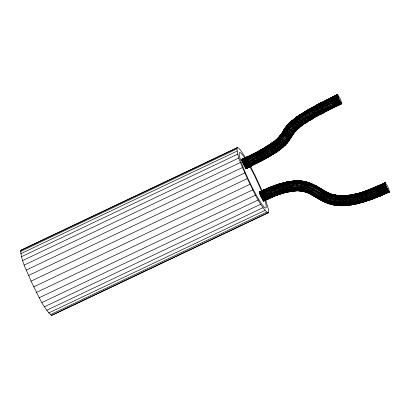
<?xml version="1.0" encoding="UTF-8"?>
<svg xmlns="http://www.w3.org/2000/svg" width="410" height="410" viewBox="0 0 410 410"><rect width="100%" height="100%" fill="white"/><g stroke="black" fill="none" stroke-linecap="round" stroke-linejoin="round"><path stroke-width="0.61" d="M307.966 182.609L305.573 181.727L301.232 181.046L292.889 181.046L292.391 181.989L292.171 184.008L292.714 188.984L293.827 191.024L296.343 190.84L295.841 190.676L295.374 189.774C283.756 189.364 272.845 194.975 262.42 199.526C273.168 195.616 283.71 190.214 295.374 189.774C305.696 188.984 314.101 195.867 322.675 200.444C344.328 210.848 368.421 199.649 388.47 190.783C367.975 200.905 341.822 211.98 319.902 199.306C312.005 194.14 303.026 188.825 293.17 190.301C282.51 191.501 272.532 195.785 262.912 200.305L260.376 195.478L259.299 191.982C266.941 188.554 274.972 184.531 283.09 183.111M373.797 198.122L373.694 198.645L368.641 200.485C366.499 198.168 365.274 194.196 365.356 191.004L385.123 182.962C387.199 184.403 388.88 188.918 389.464 191.844L373.597 198.66L372.49 197.148L370.83 193.161L370.03 190.112L370.04 189.364L370.486 189.461L367.524 190.542M277.642 150.926L278.508 150.337C276.504 154.483 272.763 152.407 271.164 149.553C268.355 145.576 269.898 143.07 274.613 141.409L268.637 145.488L259.325 150.906L259.602 152.838L260.545 155.077L263.497 159.126L264.368 159.377L267.889 157.368L268.043 156.876M270.113 187.519L269.744 187.324L269.698 188.159L270.559 191.178L273.28 196.58L277.816 194.975L277.939 194.448M321.025 103.033L320.507 102.915L316.079 105.242C315.433 107.143 316.997 109.173 317.76 110.874C320.005 114.6 320.84 115.271 325.176 111.802L325.34 111.243M262.328 149.435L263.425 148.825L262.933 148.727L251.494 154.98L253.139 159.674L255.901 163.621L260.473 161.443L260.647 160.884M287.01 126.034L289.696 122.938C286.185 125.527 280.445 131.912 285.924 135.582C292.058 139.718 294.816 130.421 298.736 127.746C296.932 131.841 292.084 132.491 289.491 129.053C285.714 125.101 290.593 121.242 293.98 119.371M287.415 142.219C284.53 145.309 279.845 153.381 275.351 148.195C273.834 146.626 271.768 143.049 274.239 141.491M301.678 125.368C300.017 128.14 296.415 125.019 295.385 123.097C292.135 119.105 296.963 116.384 300.105 114.836L300.458 114.867M268.816 198.148L268.678 198.655L266.203 194.448L264.716 190.276L264.655 189.553L265.07 189.666M356.89 193.663L361.256 192.459L356.818 193.853L357.438 198.901L359.145 203.073L359.447 203.273L363.957 202.007L364.136 201.459M256.311 152.684L255.778 152.571L255.609 153.13L256.383 155.846L258.177 159.244L259.945 161.33L260.335 161.484L264.491 159.249L264.604 158.783M247.348 157.184L246.943 157.004L246.876 157.512L247.748 160.182L250.981 165.83L267.059 157.476L274.885 152.71L278.662 150.045L283.402 145.96L287.123 141.388L292.268 133.583L296.671 129.104L301.868 125.045L309.519 120.074L320.292 113.98L341.361 103.233L341.863 103.545L340.074 98.467L337.568 94.51L330.803 97.739C331.147 100.921 332.894 104.622 335.267 106.733L341.863 103.545M307.638 182.245C302.975 181.184 296.225 178.386 297.188 185.756C295.923 191.87 300.417 191.096 305.06 191.844L305.306 191.736L303.174 191.275M301.288 126.013C298.603 129.806 294.836 130.062 292.156 126.546C290.936 125.035 289.931 122.267 291.771 120.832M326.114 100.752C323.505 99.768 328.456 108.932 329.871 109.378L338.081 105.15M373.597 198.66L389.464 191.844L379.081 196.482C376.939 194.13 375.504 190.419 375.232 187.216L385.262 182.768L370.04 189.364M379.081 196.482L379.163 196.221L364.106 201.72M365.746 191.193L365.459 190.983L360.861 192.705L361.722 197.687L363.711 201.966L373.469 198.594L389.239 191.793L378.989 196.498L389.362 191.875L387.296 188.667C369.42 195.611 350.027 205.374 330.286 200.659C321.896 198.532 315.218 192.715 307.423 189.261C301.775 186.555 295.507 187.39 289.501 186.919L289.219 183.798L289.481 181.748C305.737 177.586 318.575 189.738 332.705 194.996C350.95 198.906 368.867 190.112 385.123 182.962L385.625 184.849C366.381 193.248 342.652 204.81 322.25 193.141C312.722 186.391 301.073 181.353 289.219 183.798C278.984 185.684 268.893 189.128 259.991 194.545C270.974 188.948 282.792 185.192 294.923 183.255L295.359 181.456L295.989 180.836M312.692 107.492C309.981 108.301 314.901 116.999 317.191 115.856L313.02 118.249C310.431 116.886 306.716 111.807 308.838 109.439L304.784 111.848C304.384 114.211 305.932 116.445 307.269 118.259C308.797 121.001 312.092 120.279 313.727 117.819L309.822 120.135M262.595 199.819L267.797 197.579L262.912 200.305L263.568 201.028L273.501 196.631L273.583 196.118M346.301 196.441C339.475 196.436 332.407 196.2 326.232 192.905C318.488 188.831 311.262 183.116 302.349 181.866C287.297 179.99 272.496 186.022 259.376 192.761C269.847 187.816 280.773 183.219 292.391 181.989C303.682 180.461 314.306 185.756 323.393 191.9C343.303 203.145 366.612 191.926 385.154 183.265C372.792 189.215 359.826 194.002 346.301 196.441L346.265 201.013L347.347 205.041L347.839 205.466L351.678 204.846L340.966 205.728C339.48 203.037 339.137 197.702 341.571 195.801M265.531 199.701L268.432 209.366L268.437 212.708L51.455 315.49C41.861 306.188 37.156 292.832 31.017 281.163C27.209 271.184 20.956 261.206 20.741 250.351L237 147.779L237.718 147.574L238.892 148.353L240.485 150.106L245.672 157.865M268.437 212.708L267.72 212.918C258.121 203.616 253.421 190.266 247.281 178.591C243.468 168.612 237.221 158.634 237 147.779M267.986 157.153L246.041 168.536L251.443 165.917L246.041 168.536L243.202 163.769L241.772 159.49L247.179 157.05L242.146 159.695L241.874 159.464L247.04 156.989L241.797 159.485L256.096 152.571M349.141 195.385L350.309 195.257L349.853 195.088L349.525 195.667L349.433 198.624L350.084 202.402L351.093 204.785L355.429 204.231L355.634 203.929C347.424 205.702 338.783 206.389 330.578 204.195C329.563 202.109 330.475 199.619 331.147 197.548C331.982 194.273 334.765 193.735 337.548 195.836M256.173 163.646L256.291 163.359L246.169 168.341M281.27 134.664L282.408 133.132C279.461 134.654 280.368 138.985 282.91 140.446C287.917 144.084 291.889 137.791 293.073 133.506M269.683 187.421L274.5 185.525C274.193 188.538 275.745 192.69 277.816 194.975M271.251 144.059C266.167 145.509 263.384 147.743 266.72 152.335C267.458 153.504 269.903 157.25 271.154 155.067M289.552 136.597C292.581 129.729 299.961 125.747 305.911 121.529C317.171 114.477 329.117 108.609 341.079 102.864L341.361 103.233C323.336 112.668 302.395 119.997 289.552 136.597C280.712 153.407 261.267 159.587 245.657 168.187L250.981 165.83L245.877 168.428L255.712 163.498M368.641 200.485L368.764 200.203M320.507 102.915C320.456 106.072 322.501 110.136 325.176 111.802M275.761 140.276L280.061 135.956C277.058 138.462 273.265 141.588 276.75 145.391C278.057 147.098 280.794 148.948 282.813 147.339M279.154 184.254L278.754 184.07L278.585 184.941L279.328 188.692L281.014 192.931L281.67 193.653L281.921 193.346L277.929 194.699M334.416 106.077L340.838 102.5C323.003 111.925 302.723 119.33 289.316 135.075C280.578 152.182 261.344 159.572 244.893 167.034L258.828 160.172L268.596 154.77L271.466 153.601L273.198 154.216L273.885 153.401M307.987 121.037C306.198 124.686 302.436 123.815 300.72 120.914C299.648 119.438 297.532 115.763 300.105 114.836M341.222 195.775L344.287 195.754L343.8 195.842L343.39 196.672L343.021 199.957L343.406 203.683L344.144 205.528L347.993 205.436L348.259 205.123M275.561 140.661L278.8 137.565C275.761 139.241 277.678 143.597 280.061 144.981C286.749 149.389 289.691 137.16 292.95 134.049M296.748 129.304L295.682 130.841M320.871 114.067L325.33 111.499M273.439 154.119L275.822 152.582L276.345 151.818M287.81 141.788L284.878 145.15M288.922 124.148L288.097 125.065C284.689 126.157 285.627 130.928 288.199 132.45C290.977 134.916 294.754 133.204 296.02 130.119M259.325 150.906L268.637 145.488M284.955 128.561L285.96 127.09C282.572 129.883 286.17 135.187 289.937 135.151L291.7 133.639M286.795 182.23L286.487 182.03L282.5 183.224L283.141 188.267L284.863 192.439L295.789 190.85M334.647 106.354L341.079 102.864L339.249 99.625C324.961 106.062 310.872 113.18 297.916 122.052C289.301 127.161 284.422 135.956 278.61 143.664L277.35 143.987C267.417 152.853 254.595 157.343 243.478 164.364C254.912 158.732 266.766 153.453 276.75 145.391C282.551 137.796 287.092 128.617 295.385 123.097C308.817 113.257 323.962 106.103 338.875 98.83L337.466 94.546L315.895 105.56M272.911 154.242L277.913 151.152L280.445 148.917L279.476 149.629M357.412 193.735L353.271 194.442L353 195.011L353.574 200.485L354.46 203.16L355.429 204.231M286.487 182.03C285.37 184.93 286.487 189.343 288.363 191.875L294.129 190.881M283.279 146.631L279.446 149.947M304.784 111.848L308.397 109.506M310.308 120.038L310.621 119.648L306.982 121.893C304.005 121.083 299.843 115.435 302.693 113.15L300.622 114.503M289.481 181.748L290.013 181.471L286.241 182.168M281.178 134.208C278.144 136.32 278.031 140.861 281.116 142.859C284.432 145.632 288.425 143.218 289.711 139.451M280.901 134.675L284.54 128.924L280.696 135.182M284.284 129.642C276.263 146.416 257.203 152.448 241.956 160.643C252.37 156.61 262.241 151.162 271.558 145.022C278.159 141.148 281.552 134.239 285.842 128.258C299.884 113.093 319.887 105.575 337.712 95.966C318.688 105.442 296.973 113.514 283.587 130.857M288.676 140.697L294.923 131.333M289.086 140.338L294.477 132.261M290.039 138.406L290.716 137.319M291.387 136.228L292.735 134.049M243.96 165.338L249.147 163.088L244.345 166.071C255.138 160.863 266.064 155.687 275.812 148.635C281.747 144.807 284.653 138.273 288.742 132.814C302.559 117.721 322.573 110.885 339.736 100.578C321.419 110.208 300.668 117.88 286.959 134.065C283.284 140.661 278.564 146.744 271.943 150.598C262.969 156.107 253.78 161.586 243.765 164.948L261.175 156.225L267.069 152.889L274.915 147.708L280.614 142.439L286.441 133.66L292.581 127.049L293.847 125.127L296.148 124.158L303.467 119.125L313.645 113.114L339.249 99.625L338.875 98.83L332.397 102.679M283.915 129.811L285.555 127.438M283.71 130.319C297.014 112.981 318.755 105.201 337.553 95.438L330.875 98.938M289.937 135.151C281.209 152.592 261.554 159.336 245.38 167.813L250.3 164.994L245.067 167.326M305.045 123.379L305.455 122.928M297.506 116.455C294.718 119.182 298.716 124.302 301.868 125.045L307.397 121.662M281.526 133.793L277.493 138.867M281.936 133.429C272.701 147.282 255.799 152.633 241.874 160.377L247.03 158.198M286.646 143.428L289.916 138.944M325.043 111.838L329.988 109.347L330.106 108.814M284.94 128.304L287.154 125.537M275.433 142.624L277.221 140.358C268.043 150.475 254.092 155.129 242.259 161.53L247.158 158.629L242.038 160.91M271.543 150.091L272.952 148.333L274.915 147.708M285.442 144.822L282.49 147.605M279.348 136.673L279.671 136.284M286.431 126.26L289.276 123.174M286.17 126.7L292.151 120.632M293.755 132.989L298.531 128.135M284.781 145.478L287.364 142.711M355.301 204.257L359.662 203.145L351.257 204.928M269.724 145.765L271.558 145.022L273.096 143.387M290.767 122.723L292.453 121.821L294.329 119.838M271.466 153.601L281.173 145.586L284.673 141.281L289.906 133.358L294.59 128.586L298.014 125.814L311.385 117.142L340.402 101.798C322.132 110.977 301.709 118.792 288.097 134.705C279.656 151.787 260.411 158.301 244.621 166.573L249.449 163.626M285.16 192.638L288.604 191.742M267.889 157.368L264.204 159.428M288.614 123.835L294.641 118.618L305.583 111.361L305.096 111.458M290.562 122.4L292.576 120.509M276.75 145.391L278.61 143.664M281.696 147.923C289.137 141.599 292.028 131.323 300.699 126.162M282.116 147.795C290.326 140.112 294.288 128.54 304.963 123.277M301.868 125.045L300.31 126.485L304.451 123.543M337.03 195.411C334.811 196.908 333.238 204.267 336.031 205.215L337.85 205.354M298.162 190.819L301.893 191.152L302.329 190.845M275.551 152.699L282.336 147.395M276.022 139.953L277.145 139.374C266.654 148.241 254.015 153.97 241.772 159.956L242.648 161.571M297.937 128.725L298.265 128.463M291.443 121.099L295.477 117.942L296.261 117.844M290.972 121.811C304.871 110.392 321.46 102.946 337.456 95.012L330.783 98.564M292.581 127.049L296.148 124.158M273.634 141.875L276.345 139.692M276.719 139.497L269.913 144.633L265.326 147.508M294.867 118.326L297.204 116.594M295.851 117.86L297.85 116.389M280.276 149.271L276.222 152.136M277.611 151.29L280.056 149.563M344.477 205.728L344.8 205.584M302.17 125.019L303.631 123.984M300.684 126.398L305.276 123.184M270.087 144.376L265.449 147.282L273.911 141.65M275.238 152.74L279.072 150.034M296.948 116.799L299.787 114.882M340.966 205.728L342.596 205.62M299.279 115.195L302.401 113.18M304.768 123.497L307.731 121.591M273.788 153.709L275.735 152.448M273.198 154.216L276.048 152.392M268.596 154.77L273.234 151.864M301.944 113.457L305.322 111.371M306.982 121.893L310.488 119.879M270.313 155.826L273.244 154.037M270.569 155.821L273.639 153.95M376.836 192.859L386.917 187.888L386.548 187.093C366.607 195.918 341.976 207.475 320.876 195.329C311.759 188.964 300.786 183.829 289.404 186.268C279.461 188.149 269.57 191.398 261.006 196.851C270.943 192.198 281.275 187.765 292.289 186.57C303.892 184.772 313.84 191.849 323.305 197.338C344.338 207.322 367.345 195.98 386.917 187.888L387.296 188.667C367.785 197.692 344.174 208.511 322.921 198.501C313.599 193.161 303.887 186.058 292.468 187.836C281.552 188.969 271.476 193.597 261.488 197.825M247.327 159.111L242.464 162.058C257.772 153.934 276.653 147.784 284.75 131.041C298.588 114.677 319.534 106.692 338.204 97.293C320.056 107.799 298.69 115 284.95 131.61C276.858 148.348 257.987 154.493 242.689 162.611C253.211 158.952 262.964 153.263 272.286 147.216C278.067 143.628 281.834 137.898 285.227 132.169C299.028 115.728 320.102 107.999 338.609 98.246L332.11 102.09M377.62 194.519L387.675 189.399C367.867 198.127 344.21 209.218 322.793 199.05C313.532 193.776 303.918 186.658 292.586 188.431C281.89 189.866 271.369 193.453 262.149 199.065C271.871 194.509 281.952 190.189 292.714 188.984C303.979 187.216 313.501 194.345 322.706 199.562C344.272 209.874 367.975 198.532 388.044 190.071C371.624 198.102 353.471 205.866 334.765 203.816C319.554 202.376 308.843 186.883 292.858 189.482M304.917 111.617L308.597 109.434M310.088 120.125L313.614 118.034M333.596 104.868L340.028 101.126L333.299 104.365M265.839 147.047L255.681 152.684M262.933 148.727C261.621 151.654 264.716 155.938 267.325 157.558L271.082 155.359M267.325 157.558L270.954 155.585M270.784 155.738L267.551 157.573M331.367 100.373L337.932 96.596C323.024 103.868 307.874 111.023 294.441 120.858C286.247 125.86 282.68 135.013 276.412 141.747L277.35 143.987M375.529 189.353L385.461 184.377C366.376 192.659 342.873 204.231 322.629 192.674C312.999 185.843 301.207 180.805 289.224 183.27C278.918 185.141 268.806 188.672 259.786 194.022L265.08 191.572M308.238 109.654L312.225 107.384M308.13 109.87L312.44 107.399M313.02 118.249L317.104 116.061M331.172 99.85L337.768 96.124L331.008 99.374M260.437 150.25L263.164 148.743M250.551 165.343L245.585 168.095L250.782 165.619M246.876 157.512L241.849 160.269L246.933 157.824M311.913 107.574L316.079 105.242M311.82 107.779L337.696 94.592L325.35 100.506M318.298 115.251L321.056 113.749M316.576 116.235L341.356 103.638L320.712 114.113M316.792 116.25L320.984 113.944M268.022 197.933L263.112 200.582C276.934 194.427 293.196 186.519 308.361 192.802M260.13 150.654L241.741 159.659M260.632 161.14L261.754 160.546M262.882 159.946L264.568 159.049M264.368 159.377L260.335 161.484M315.966 105.365L320.646 102.874M241.772 159.956L246.861 157.271L241.756 159.572L246.881 157.102M248.552 161.94L243.571 164.564L248.844 162.524M375.386 188.861L385.41 184.218C366.273 191.9 343.134 203.806 323.013 192.259C313.286 185.356 301.355 180.313 289.26 182.788C278.861 184.597 268.832 188.39 259.566 193.397L264.927 191.086M247.522 159.628L242.53 162.232L247.748 160.182M321.132 199.947C317.545 198.988 322.362 191.895 324.751 191.137L327.99 192.838L327.431 192.403L326.57 192.664L324.469 195.011L323.095 197.927L322.731 200.797L323.162 201.453L326.478 202.899L326.995 202.791M249.741 164.133L244.714 166.742L250.028 164.589M376.58 192.259L386.548 187.093L385.625 184.849C370.209 192.767 352.943 200.152 335.206 198.373C319.856 196.257 308.648 180.969 292.171 184.008M330.732 98.251L337.435 94.787L330.716 98.01M331.844 101.501L338.522 98.046L331.593 100.927M332.997 103.827L339.639 100.394L332.694 103.264M376.334 191.649L386.292 186.504C366.519 195.216 342.114 206.778 321.184 194.75C311.959 188.303 300.837 183.167 289.327 185.622C279.179 187.211 269.76 191.506 260.376 195.478M377.359 194.002L387.388 188.846L377.097 193.443M320.41 103.028L325.545 100.378M251.535 154.801L255.922 152.53M256.055 163.672L260.575 161.33M260.176 194.063L259.299 192.444C268.97 187.344 279.364 183.429 290.178 181.615M266.203 194.448L261.103 197.051C271.323 193.212 281.342 188.257 292.371 187.211M334.16 105.729L340.761 102.382L333.889 105.329M265.26 192.1L260.063 194.719C270.518 190.701 280.86 185.679 292.166 184.623C304.092 182.798 314.424 189.83 324.141 195.565C344.697 205.308 366.976 193.761 386.205 186.304L376.103 191.045M267.289 196.687L262.246 199.229L267.551 197.159M326.427 100.286L337.737 94.618L330.906 97.724M247.701 156.789L251.366 154.98M251.443 165.917L246.138 168.51L256.25 163.539M242.033 159.572L247.179 157.05M375.888 190.455L385.892 185.551L375.693 189.886M264.716 190.276L259.402 192.864L264.804 190.65M335.334 106.636L341.878 103.463L335.267 106.733L341.755 103.581L335.165 106.754L341.627 103.499L334.852 106.564M268.227 198.225L263.184 200.674L277.432 194.786L284.863 192.495M339.167 104.622L341.345 103.566M330.424 203.975C350.581 208.68 370.906 199.701 388.706 191.152L378.333 195.775M269.836 187.308L259.269 192.147L264.64 189.722M248.265 161.345L243.202 163.769L247.999 160.756L242.848 162.985M237.718 147.574L20.741 250.351M20.5 251.55L236.765 148.979M20.746 253.693L237.011 151.121M21.469 256.727L237.733 154.155M22.647 260.55L238.912 157.978M24.246 265.05L240.506 162.478M26.214 270.087L242.479 167.516M28.495 275.515L244.76 172.943M31.017 281.163L247.281 178.591M33.702 286.862L249.967 184.29M36.475 292.438L252.739 189.866M264.916 189.522L259.325 191.972L269.959 187.375L279 184.111M39.247 297.721L255.507 195.15M41.933 302.549L258.192 199.977M273.562 196.539L263.568 201.028L268.56 198.589L277.888 194.878M44.449 306.782L260.714 204.211M46.73 310.283L262.989 207.711M48.693 312.953L264.957 210.381M50.286 314.706L266.546 212.134M51.455 315.49L267.72 212.918M375.278 188.421L385.251 183.685L375.201 188.041M325.581 191.567L316.643 186.104C313.389 186.688 310.457 191.803 311.743 194.868L320.333 199.962M375.155 187.724L385.133 183.039M263.64 201.008L268.678 198.655M265.47 192.659L260.217 195.098L265.695 193.243L260.729 196.262L265.946 193.843M356.218 203.79C367.616 201.141 378.491 196.646 388.977 191.521L378.532 196.067M259.299 192.444L264.66 189.963M266.474 195.042L261.293 197.441L266.746 195.621L261.872 198.558L267.023 196.175M378.107 195.416L388.393 190.66L377.871 194.996M268.765 198.645L263.666 200.997L268.816 198.553M376.175 187.144L378.486 186.078M379.645 185.546L381.956 184.474M383.114 183.941L385.426 182.875L370.332 189.317L360.923 192.521M268.406 198.445L263.404 200.921M379.137 196.39L389.5 191.675L379.737 195.97M259.299 191.982L264.655 189.553M378.866 196.431L389.198 191.762L378.712 196.287M335.344 106.221L336.979 105.493M385.144 182.88L375.15 187.478M259.561 192.059L264.517 189.907M249.869 166.434L251.463 165.748M268.837 198.389L277.385 194.909M383.176 194.273L384.324 193.786M386.046 193.059L389.495 191.598M286.641 188.103L289.501 186.919M266.536 199.342L268.258 198.624M371.055 189.236L375.596 187.411M271.282 187.073L274.782 185.73M365.279 191.101L370.204 189.256M368.539 200.5L373.761 198.548M330.588 194.243C329.163 192.105 327.18 196.17 326.667 197.41C322.532 204.252 331.024 204.303 335.821 205.323M312.03 184.285C309.432 181.758 305.245 191.726 308.084 192.9C300.735 189.692 292.417 190.383 284.863 192.439M277.585 194.929L285.375 192.51M277.713 194.991L281.865 193.53M274.326 185.638L278.867 184.049M275.33 185.546L276.97 184.992M361.953 192.428L364.664 191.542M363.711 201.966L368.718 200.382M259.525 150.578L259.894 150.552M278.672 184.172L282.936 182.968M281.67 193.653L285.278 192.618M364.044 201.904L355.152 204.195M285.022 192.577L293.668 190.968L298.521 190.845M282.577 183.039L286.631 182.091M285.452 192.321L288.158 191.675M353.164 194.55L357.11 193.535M349.725 195.196L357.253 193.597M353.712 194.617L356.792 193.884M354.993 204.057L359.145 203.073M295.374 189.774L297.434 189.333M353.271 194.442L353.548 194.473M349.853 195.088L353.405 194.417M286.354 182.055L289.86 181.415M289.316 191.449L290.552 191.26M289.716 181.44L293.37 181.215L291.776 181.415M289.588 181.553L293.206 181.076M334.765 203.816L337.517 204.549L340.223 204.241M343.959 195.724L349.996 195.058M350.145 195.114L341.043 195.888L332.961 194.811M345.625 195.765L347.383 195.575M343.513 196.318L349.525 195.667M311.595 183.629L307.203 182.209L306.152 183.096L305.091 185.038L304.097 188.738L304.174 191.142L304.625 191.803L307.838 192.91M301.032 190.455L304.087 190.773L302.647 190.758L303.103 191.419L305.06 191.844L301.499 191.121L300.925 190.086L300.935 186.104L302.349 181.866L303.21 181.261L307.428 182.189M346.055 205.297L347.157 205.21M345.912 205.497L348.131 205.323M292.889 181.046L296.327 181.03M292.745 181.164C301.217 180.215 309.786 182.399 317.073 186.755L316.643 186.104M323.162 201.453L323.649 201.51L311.415 194.504M311.743 194.868L320.292 199.706M324.751 191.137L327.657 192.474M341.14 205.784L344.641 205.697M295.825 180.866L303.579 181.461M341.494 205.635L335.431 205.297M341.397 195.744L336.615 195.555M337.517 204.549L338.117 205.594L341.315 205.753M299.838 190.834L302.108 191.039M298.598 180.871L303.005 181.287L307.203 182.209L311.779 183.772M341.043 195.888L338.942 195.672L339.485 195.836M339.311 195.698L333.202 194.704M338.962 195.78L333.812 194.883L329.686 193.535M301.232 181.046L303.036 181.389M336.031 205.215L338.491 205.62L338.117 205.594M304.123 181.563L307.818 182.388M332.003 204.39L335.457 205.097M330.578 204.195L335.621 205.354M333.427 194.683L337.22 195.473L333.427 194.683L335.549 195.293M301.893 191.152L303.103 191.419M294.923 183.255L297.373 183.844M298.777 180.841L299.126 181.035M329.932 193.52L333.812 194.883M333.381 194.914L326.883 192.5M325.93 202.473L330.875 204.088M331.188 204.375L322.978 201.31M308.53 182.809L311.359 183.798M327.431 192.403L330.147 193.582M327.175 192.413L330.332 193.725M328.487 193.059L329.983 193.725M323.936 201.423L325.468 202.104M322.834 201.09L326.724 202.883M311.374 183.562L316.833 186.248M311.128 183.577L316.146 186.037L325.043 191.25M311.923 183.993L316.976 186.468M307.285 192.485L312.246 194.934M307.433 192.705L311.974 194.94M327.846 192.618L316.412 186.032M327.124 192.618L315.843 186.119M320.143 199.813L323.387 201.52M318.145 187.39L319.221 188.031M322.988 190.26L324.059 190.901M311.559 194.719L320.558 200.029M305.573 181.727L305.906 182.091M293.847 125.127L292.453 121.821M272.952 148.333L271.558 145.022M250.484 166.398L255.471 176.197L262.051 190.804M264.983 200.833A30.668 3.587 64.6 0 1 259.161 200.018A30.668 3.587 64.6 0 1 241.208 161.955A30.668 3.587 64.6 0 1 244.939 158.342M249.726 166.445A30.668 3.587 64.6 0 1 261.488 191.239M385.538 182.993L384.39 183.542L385.538 182.993"/></g></svg>
